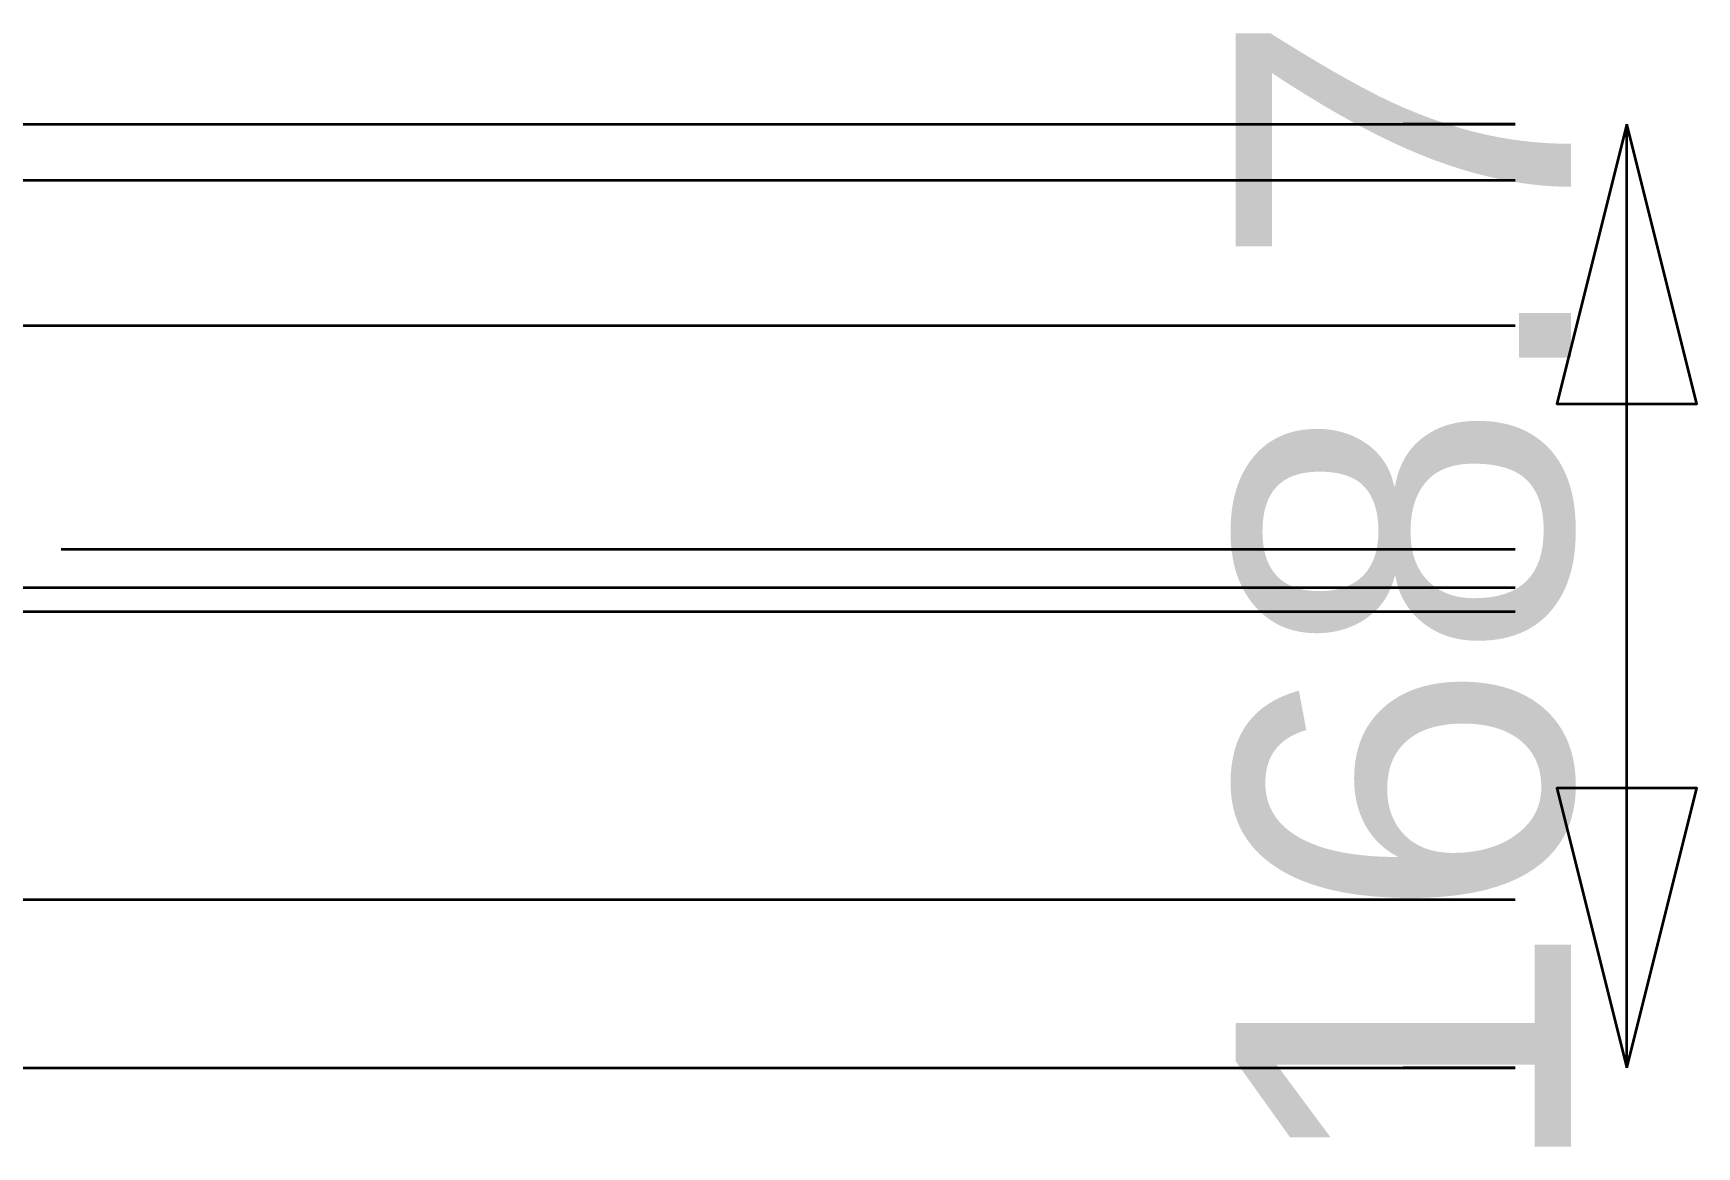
# Model space of a CAD drawing. Header units: millimetres. Extents: x 0 to 420, y 0 to 297.
# Drawn here: x 352.75 to 367.62, y 247.86 to 257.81 of the extents above; entities that cross this region are included whole.
import ezdxf
from ezdxf.enums import TextEntityAlignment as Align

# ---------------------------------------------------------------- set-up
doc = ezdxf.new("R2010")
doc.units = ezdxf.units.MM
doc.styles.add('GOST', font='Arial')

msp = doc.modelspace()

# ---------------------------------------------------------------- linework, layer by layer
at = {"color": 7, "lineweight": 35}
for p, q in [((351, 257), (366, 257)), ((366, 257), (365, 257)), ((367, 248.563), (367, 257)), ((68.75, 256.5), (366, 256.5)), ((353, 256.5), (366, 256.5)), ((74.975, 255.2), (366, 255.2)), ((87.475, 255.2), (366, 255.2)), ((99.975, 255.2), (366, 255.2)), ((112.475, 255.2), (366, 255.2)), ((124.975, 255.2), (366, 255.2)), ((137.475, 255.2), (366, 255.2)), ((149.975, 255.2), (366, 255.2)), ((162.475, 255.2), (366, 255.2)), ((174.975, 255.2), (366, 255.2)), ((187.475, 255.2), (366, 255.2)), ((199.975, 255.2), (366, 255.2)), ((212.475, 255.2), (366, 255.2)), ((224.975, 255.2), (366, 255.2)), ((237.475, 255.2), (366, 255.2)), ((249.975, 255.2), (366, 255.2)), ((262.475, 255.2), (366, 255.2)), ((274.975, 255.2), (366, 255.2)), ((287.475, 255.2), (366, 255.2)), ((299.975, 255.2), (366, 255.2)), ((312.475, 255.2), (366, 255.2)), ((324.975, 255.2), (366, 255.2)), ((337.475, 255.2), (366, 255.2)), ((349.975, 255.2), (366, 255.2)), ((353, 253.2), (366, 253.2)), ((347.35, 252.858), (366, 252.858)), ((67.75, 252.643), (366, 252.643)), ((73.55, 250.068), (366, 250.068)), ((86.05, 250.068), (366, 250.068)), ((98.55, 250.068), (366, 250.068)), ((111.05, 250.068), (366, 250.068)), ((123.55, 250.068), (366, 250.068)), ((136.05, 250.068), (366, 250.068)), ((148.55, 250.068), (366, 250.068)), ((161.05, 250.068), (366, 250.068)), ((173.55, 250.068), (366, 250.068)), ((186.05, 250.068), (366, 250.068)), ((198.55, 250.068), (366, 250.068)), ((211.05, 250.068), (366, 250.068)), ((223.55, 250.068), (366, 250.068)), ((236.05, 250.068), (366, 250.068)), ((248.55, 250.068), (366, 250.068)), ((261.05, 250.068), (366, 250.068)), ((273.55, 250.068), (366, 250.068)), ((286.05, 250.068), (366, 250.068)), ((298.55, 250.068), (366, 250.068)), ((311.05, 250.068), (366, 250.068)), ((323.55, 250.068), (366, 250.068)), ((336.05, 250.068), (366, 250.068)), ((351, 248.563), (366, 248.563)), ((366, 248.563), (365, 248.563))]:
    msp.add_line(p, q, dxfattribs=at)
for points in [[(367, 257), (366.375, 254.5), (367.625, 254.5)], [(367, 248.563), (367.625, 251.063), (366.375, 251.063)]]:
    msp.add_lwpolyline(points, close=True, dxfattribs=at)

# ---------------------------------------------------------------- texts
at = {"color": 7, "style": 'GOST'}
msp.add_text('168.7', height=3, rotation=90, dxfattribs=at).set_placement((365, 252.782), align=Align.MIDDLE)

doc.saveas('drawing.dxf')
